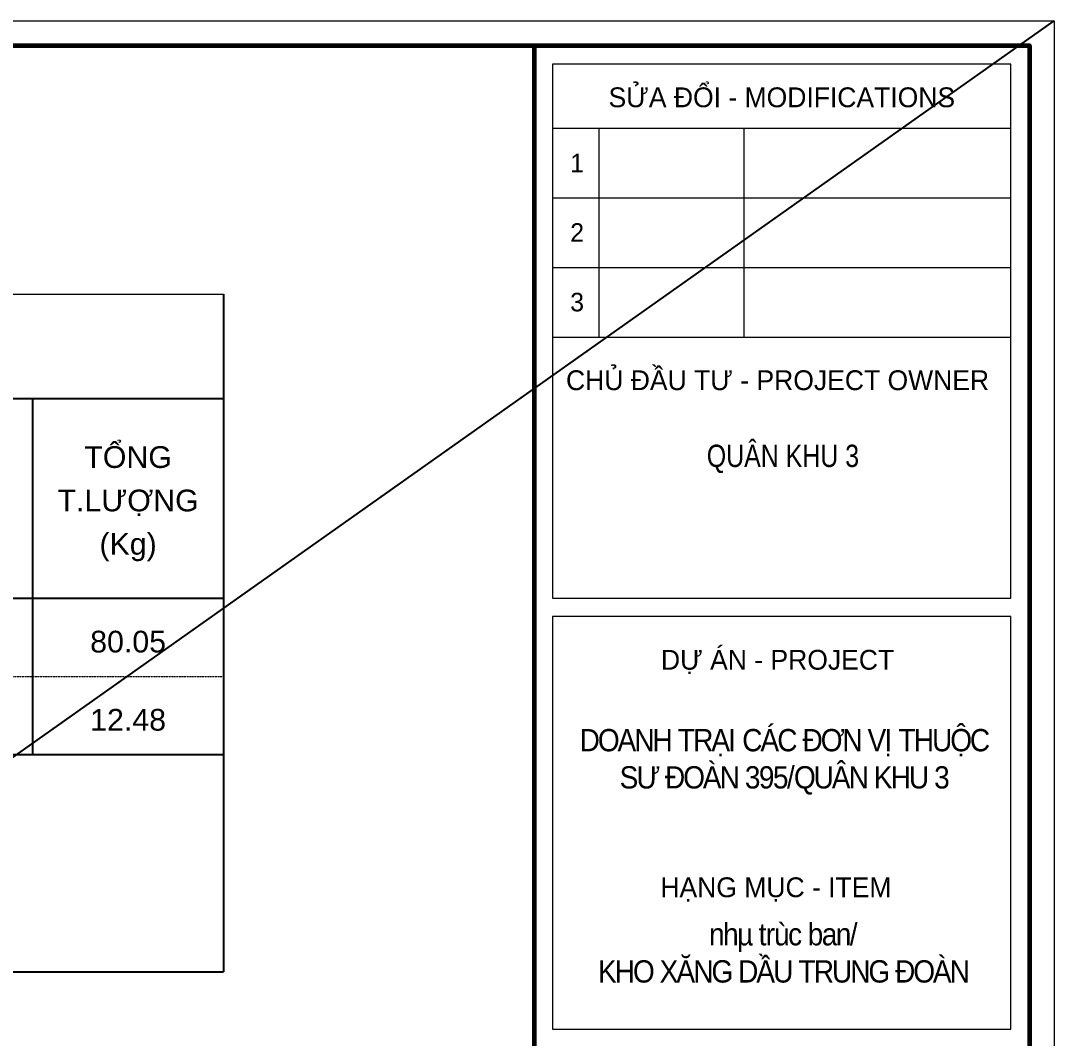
# Model space of a CAD drawing. Header units: millimetres. Extents: x 19378 to 572383, y -1120116 to -527168.
# Drawn here: x 224698 to 228036, y -551633 to -548347 of the extents above; entities that cross this region are included whole.
import ezdxf
from ezdxf.enums import TextEntityAlignment as Align

# ---------------------------------------------------------------- set-up
doc = ezdxf.new("R2010")
doc.units = ezdxf.units.MM
doc.header["$MEASUREMENT"] = 0
doc.linetypes.add('HIDDEN', pattern=[0.375, 0.25, -0.125])
doc.layers.get('Defpoints').update_dxf_attribs({"color": 1})
for name, color, linetype, lineweight in [('08. Net Text', 3, 'Continuous', 13), ('LC MANH DUT', 35, 'HIDDEN', 5), ('LC Net thay', 7, 'Continuous', 25), ('LC Text1', 3, 'Continuous', 20), ('Text', 7, 'Continuous', 20)]:
    doc.layers.add(name, color=color, linetype=linetype, lineweight=lineweight)
doc.layers.add('KCS_Plotter', color=11, linetype='Continuous', plot=False)
doc.layers.add('Khungten_LCDI', color=7, linetype='Continuous')
doc.styles.add('Hoa', font='micross.ttf')
doc.styles.add('Khungten', font='VHAVAN.TTF', dxfattribs={"width": 0.9, "height": 5000})
doc.styles.add('Text Khung Ten', font='VHAVAN.TTF')
doc.styles.add('Thuong', font='micross.ttf')
doc.styles.add('Title', font='VHBLACK.TTF', dxfattribs={"width": 0.8})

# ---------------------------------------------------------------- blocks, each defined once
blk = doc.blocks.new('Nha o can bo nhan vien Trung doan')
at = {"layer": 'Defpoints', "lineweight": 0}
blk.add_lwpolyline([(-1200, -14850), (-1200, 14850), (40800, 14850), (40800, -14850)], close=True, dxfattribs=at)
at = {"layer": 'Khungten_LCDI', "color": 5, "lineweight": 60}
blk.add_line((36600, 14650), (36600, -14650), dxfattribs=at)
at = {"layer": 'Khungten_LCDI', "color": 5, "lineweight": 25}
blk.add_line((40600, -14650), (40600, 14650), dxfattribs=at)
at = {"layer": 'Khungten_LCDI', "color": 9, "lineweight": 15}
for p, q in [((36750, 13981.3), (40450, 13981.3)), ((37122.7, 13981.3), (37122.7, 12296.8)), ((38292.8, 13981.3), (38292.8, 12296.8)), ((36750, 13419.8), (40450, 13419.8)), ((36750, 12858.3), (40450, 12858.3)), ((36750, 12296.8), (40450, 12296.8))]:
    blk.add_line(p, q, dxfattribs=at)
at = {"layer": 'Khungten_LCDI', "color": 5, "lineweight": 60}
blk.add_lwpolyline([(0, -14650), (0, 14650), (40600, 14650), (40600, -14650)], close=True, dxfattribs=at)
at = {"layer": 'Khungten_LCDI', "color": 9, "lineweight": 15}
for points in [[(36750, 10190.4), (40450, 10190.4), (40450, 14500), (36750, 14500)], [(36750, 6711.5), (40450, 6711.5), (40450, 10040.4), (36750, 10040.4)]]:
    blk.add_lwpolyline(points, close=True, dxfattribs=at)
at = {"color": 7, "style": 'Khungten'}
for s, p in [('söa ®æi - modifications', (38600, 14151.5)), ('chñ ®Çu t\xad - project owner', (38565.6, 11868.2)), ('dù ¸n - project', (38565.6, 9611.8)), ('h¹ng môc - item', (38552.5, 7775.6))]:
    blk.add_text(s, height=160, dxfattribs=at).set_placement(p, align=Align.CENTER)
at = {"color": 4, "char_height": 180, "attachment_point": 5, "style": 'Khungten'}
for s, insert, width in [('{\\f.VnArialH|b0|i0|c0|p34;\\W0.8;qu©n khu 3}', (38609, 11313), 2315.239), ('{\\f.VnArialH|b0|i0|c0|p34;\\W0.9;\\T0.9;doanh tr¹i c¸c ®¬n vÞ thuéc s\xad ®oµn 395/qu©n khu 3}', (38616.6, 8868.3), 3461.975), ('{\\f.VnArialH|b0|i0|c0|p34;\\T0.9;nhµ trùc ban/ \\PKHO X\\fArial|b0|i0|c0|p34;ĂNG DẦU TRUNG ĐOÀN}', (38609, 7325.4), 3712.556)]:
    blk.add_mtext(s, dxfattribs=dict(at, insert=insert, width=width))
at = {"color": 7, "style": 'Khungten', "width": 0.8}
for tag, p in [('REVISION', (39498.8, -10746.3)), ('NGAYHT', (39575.6, -11636.3))]:
    blk.add_attdef(tag, text='', height=200, dxfattribs=at).set_placement(p, align=Align.CENTER)
at = {"layer": '08. Net Text', "color": 7, "style": 'Text Khung Ten'}
blk.add_text('1', height=150, dxfattribs=at).set_placement((36891.7, 13626.8))
at = {"layer": '08. Net Text', "color": 7, "ltscale": 2, "style": 'Text Khung Ten'}
for s, p in [('2', (36891.7, 13065.3)), ('3', (36891.7, 12503.8))]:
    blk.add_text(s, height=150, dxfattribs=at).set_placement(p)
at = {"layer": 'LC Text1', "style": 'Title', "width": 1.485915}
for tag, p, p2 in [('TENBANVE1', (36912.7, -8885.8), (40339.1, -8885.8)), ('TENBANVE2', (36912.7, -9562.5), (40339.1, -9562.5))]:
    blk.add_attdef(tag, text='', height=250, dxfattribs=at).set_placement(p, p2, align=Align.FIT)
at = {"layer": 'LC Text1', "style": 'Title', "width": 0.7}
blk.add_attdef('SOBANVE', text='', height=250, dxfattribs=at).set_placement((39562, -13896.2), align=Align.CENTER)

msp = doc.modelspace()

# ---------------------------------------------------------------- linework, layer by layer
at = {"layer": 'KCS_Plotter', "ltscale": 2}
msp.add_line((211235.6, -560227.2), (228035.6, -548347.2), dxfattribs=at)
at = {"layer": 'LC MANH DUT'}
for p, q in [((220404.2, -550464), (225353, -550464)), ((220404.2, -550716.4), (225353, -550716.4))]:
    msp.add_line(p, q, dxfattribs=at)
at = {"layer": 'LC Net thay'}
for p, q in [((225353, -549230.4), (225353, -551417.4)), ((219983.7, -549566.8), (225353, -549566.8)), ((224736.2, -549566.8), (224736.2, -550716.4)), ((219983.7, -550211.7), (225353, -550211.7)), ((219983.7, -550716.4), (225353, -550716.4)), ((219983.7, -550716.4), (225353, -550716.4)), ((219983.7, -551417.4), (225353, -551417.4))]:
    msp.add_line(p, q, dxfattribs=at)
at = {"layer": 'Text'}
msp.add_line((219983.7, -549230.4), (225353, -549230.4), dxfattribs=at)

# ---------------------------------------------------------------- block references
at = {"layer": 'LC Net thay', "xscale": 0.3999999999995706, "yscale": 0.3999999999995706, "zscale": 0.3999999999995706}
msp.add_blockref('Nha o can bo nhan vien Trung doan', (211715.6, -554287.2), dxfattribs=at)

# ---------------------------------------------------------------- texts
at = {"layer": 'LC Text1'}
for s, style, p in [('TỔNG', 'Hoa', (225044.6, -549791.1)), ('T.LƯỢNG', 'Hoa', (225044.6, -549931.3)), ('(Kg)', 'Thuong', (225044.6, -550071.5))]:
    msp.add_text(s, height=70.1, dxfattribs=dict(at, style=style)).set_placement(p, align=Align.CENTER)
at = {"layer": 'LC Text1', "color": 7, "style": 'Hoa'}
for s, p in [('80.05', (225044.6, -550408)), ('12.48', (225044.6, -550660.3))]:
    msp.add_text(s, height=70.1, dxfattribs=at).set_placement(p, align=Align.BOTTOM_CENTER)

doc.saveas('drawing.dxf')
